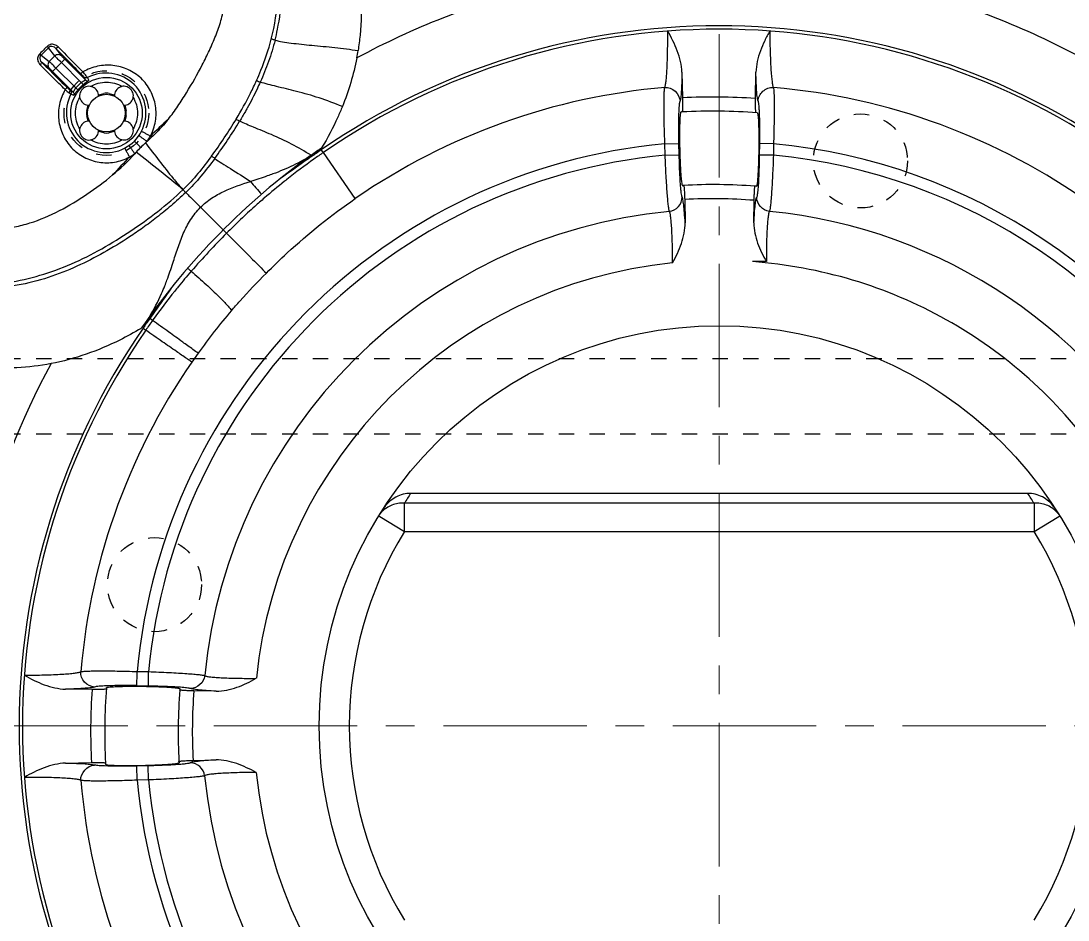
# Model space of a CAD drawing. Header units: millimetres. Extents: x 1540 to 3369, y -3458 to 1222.
# Drawn here: x 2210.5 to 2321.8, y -446.4 to -350.9 of the extents above; entities that cross this region are included whole.
import ezdxf

# ---------------------------------------------------------------- set-up
doc = ezdxf.new("R2010")
doc.units = ezdxf.units.MM
doc.header["$LTSCALE"] = 16.335
doc.linetypes.add('CENTER', pattern=[0.6, 0.375, -0.075, 0.075, -0.075])
doc.linetypes.add('HIDDEN', pattern=[0.2, 0.1, -0.1])
doc.layers.add('21', color=7, linetype='CONTINUOUS')
doc.layers.add('center', color=1, linetype='CENTER', lineweight=9)

msp = doc.modelspace()

# ---------------------------------------------------------------- linework, layer by layer
at = {"layer": '21', "color": 7, "linetype": 'Continuous'}
for p, q in [((2212.658, -354.497), (2213.444, -353.711)), ((2214.128, -354.589), (2213.444, -353.711)), ((2214.187, -353.752), (2214.836, -354.586)), ((2212.658, -354.497), (2213.536, -355.181)), ((2214.128, -354.589), (2213.536, -355.181)), ((2213.533, -355.889), (2212.699, -355.24)), ((2213.89, -356.236), (2215.183, -354.943)), ((2216.351, -357.985), (2214.246, -355.88)), ((2214.827, -355.299), (2216.932, -357.404)), ((2217.37, -357.13), (2215.183, -354.943)), ((2213.89, -356.236), (2216.077, -358.423)), ((2217.37, -357.13), (2217.231, -356.84)), ((2280.753, -356.31), (2280.811, -359.032)), ((2288.566, -359.104), (2288.603, -356.319)), ((2216.584, -358.176), (2216.351, -357.985)), ((2216.932, -357.404), (2217.124, -357.637)), ((2215.788, -358.284), (2216.077, -358.423)), ((2220.453, -358.848), (2220.453, -358.848)), ((2217.791, -359.818), (2217.791, -359.818)), ((2221.417, -361.506), (2221.417, -361.506)), ((2280.764, -360.537), (2280.632, -360.544)), ((2218.765, -362.474), (2218.765, -362.474)), ((2222.572, -363.625), (2223.247, -364.3)), ((2246.042, -369.735), (2242.66, -364.832)), ((2278.936, -363.916), (2280.434, -363.886)), ((2278.962, -365.126), (2278.936, -363.916)), ((2280.459, -365.095), (2280.434, -363.886)), ((2288.981, -363.899), (2288.965, -365.111)), ((2290.479, -363.919), (2288.981, -363.899)), ((2290.479, -363.919), (2290.463, -365.13)), ((2278.962, -365.126), (2280.459, -365.095)), ((2290.463, -365.13), (2288.965, -365.111)), ((2280.797, -368.346), (2280.929, -368.339)), ((2281.039, -369.835), (2281.091, -372.301)), ((2288.39, -372.321), (2288.422, -369.922)), ((2229.608, -370.661), (2232.37, -373.421)), ((2224.506, -382.679), (2224.216, -382.471)), ((2224.575, -382.58), (2224.505, -382.678)), ((2223.491, -383.513), (2223.78, -383.712)), ((2317.488, -401.045), (2251.935, -401.045)), ((2251.262, -405.106), (2251.262, -402.099)), ((2318.161, -402.099), (2251.262, -402.099)), ((2318.161, -402.099), (2318.161, -405.106)), ((2248.645, -403.492), (2251.262, -405.106)), ((2318.161, -405.106), (2320.771, -403.496)), ((2251.262, -405.106), (2318.161, -405.106)), ((2222.866, -419.969), (2224.078, -419.985)), ((2224.059, -421.483), (2224.078, -419.985)), ((2222.846, -421.467), (2224.059, -421.483)), ((2218.079, -421.882), (2215.266, -421.845)), ((2231.268, -422.058), (2228.897, -422.026)), ((2228.81, -429.409), (2231.248, -429.358)), ((2215.258, -429.696), (2218.007, -429.638)), ((2219.511, -429.685), (2219.518, -429.817)), ((2224.043, -429.989), (2222.833, -430.015)), ((2222.864, -431.512), (2222.833, -430.015)), ((2224.075, -431.487), (2224.043, -429.989)), ((2227.321, -429.652), (2227.313, -429.52)), ((2224.075, -431.487), (2222.864, -431.512))]:
    msp.add_line(p, q, dxfattribs=at)
at = {"layer": '21', "color": 8, "linetype": 'HIDDEN'}
for p, q in [((2084.711, -386.737), (2410.711, -386.737)), ((2084.711, -394.737), (2410.711, -394.737)), ((2248.539, -403.426), (2248.645, -403.492)), ((2320.771, -403.496), (2320.884, -403.426))]:
    msp.add_line(p, q, dxfattribs=at)
for centre, radius in [((2219.605, -360.659), 4.5), ((2299.711, -365.737), 5), ((2224.711, -410.737), 5)]:
    msp.add_circle(centre, radius, dxfattribs=at)
at = {"layer": '21', "color": 7, "linetype": 'Continuous'}
for centre, radius in [((2219.609, -360.662), 3.797), ((2219.605, -360.659), 2), ((2284.711, -425.737), 42.5)]:
    msp.add_circle(centre, radius, dxfattribs=at)
for centre, radius, start, end in [((2214.506, -347.013), 23.341, 345.64159, 357.05054), ((2284.698, -425.75), 74.366, 55.39145, 124.6427), ((2284.698, -425.75), 74.003, 55.39135, 124.60828), ((2288.886, -429.928), 107.435, 134.70856, 134.9067), ((2277.419, -418.437), 91.202, 134.90088, 135.36517), ((2225.929, -350.901), 20.648, 349.12528, 351.33113), ((2213.346, -354.803), 1.067, 212.95171, 222.30279), ((2219.567, -360.64), 4.239, 332.64447, 117.84942), ((2219.609, -360.662), 4.217, 129.4056, 140.5944), ((2219.609, -360.662), 3.916, 129.4056, 140.5944), ((2217.758, -358.813), 1.004, 358.21213, 271.76307), ((2221.459, -358.813), 1.006, 267.78892, 181.99124), ((2204.359, -343.175), 34.204, 333.29462, 335.81434), ((2284.698, -425.75), 68.058, 94.86768, 124.60906), ((2284.698, -425.75), 68.058, 54.43114, 85.14552), ((2219.587, -360.62), 4.239, 152.15152, 297.40167), ((2219.609, -360.719), 2.167, 82.31789, 97.68211), ((2284.07, -425.723), 66.77, 86.13886, 92.79768), ((2219.666, -360.662), 2.167, 172.31789, 187.68211), ((2219.553, -360.662), 2.167, 352.31789, 7.68211), ((2217.76, -362.512), 1.006, 88.064, 2.14937), ((2221.464, -362.511), 1.001, 177.63997, 92.37844), ((2284.495, -425.492), 86.717, 132.2471, 133.98713), ((2189.989, -335.194), 50.649, 323.63428, 328.97717), ((2188.735, -334.286), 52.614, 323.64573, 328.83111), ((2284.07, -425.723), 65.27, 85.8823, 92.90321), ((2219.598, -360.65), 4.207, 297.48686, 332.57032), ((2219.609, -360.606), 2.167, 262.31789, 277.68211), ((2219.557, -360.58), 5.345, 324.72777, 331.87324), ((2091.167, -533.718), 214.133, 50.37239, 52.07823), ((2284.698, -425.751), 62.099, 95.32316, 174.65809), ((2283.927, -424.81), 72.803, 124.52911, 125.49926), ((2284.698, -425.75), 62.102, 27.64927, 84.65842), ((2284.837, -425.835), 87.201, 136.05696, 137.77407), ((2219.554, -360.65), 5.297, 298.11344, 305.28388), ((2284.698, -425.75), 74.515, 125.5687, 145.30548), ((2284.698, -425.751), 60.894, 95.40482, 174.56704), ((2283.705, -424.5), 72.422, 125.49893, 128.34095), ((2284.698, -425.751), 60.894, 27.5, 84.5674), ((2298.991, -314.747), 83.262, 219.68852, 220.92001), ((2283.701, -424.476), 72.401, 128.60997, 130.79706), ((2283.467, -424.194), 72.034, 128.34354, 128.60491), ((2284.07, -425.723), 57.47, 85.55819, 93.13304), ((2283.267, -424.008), 71.763, 130.77924, 131.87259), ((2284.07, -425.723), 55.97, 85.54006, 93.10406), ((2284.698, -425.751), 54.914, 95.51834, 174.41556), ((2284.698, -425.751), 54.914, 27.5, 84.41594), ((2292.736, -433.358), 85.067, 135.20413, 138.91939), ((2284.698, -425.751), 49.425, 95.73586, 174.12516), ((2289.355, -646.236), 269.814, 89.92301, 90.23512), ((2276.501, -419.081), 63.449, 139.00424, 140.94067), ((2204.326, -370.471), 23.113, 336.16354, 338.34187), ((2281.55, -423.215), 69.974, 140.91691, 141.40605), ((2205.775, -371.083), 21.539, 328.66904, 336.09524), ((2284.928, -425.905), 74.293, 141.40964, 144.32678), ((2366.757, -482.528), 174.153, 144.933, 145.35069), ((2284.785, -425.814), 74.122, 144.41264, 145.38906), ((2282.207, -423.994), 65.011, 139.34343, 144.4138), ((2284.698, -425.75), 74.366, 145.39137, 214.60863), ((2284.698, -425.75), 74.013, 145.39129, 214.60864), ((2284.698, -425.751), 68.058, 144.43114, 175.1452), ((2284.735, -425.746), 80.771, 151.54689, 208.46198), ((2284.687, -422.714), 39.272, 146.51095, 148.33502), ((2284.68, -422.75), 39.338, 31.66651, 33.48751), ((2284.711, -425.737), 39.3, 148.33436, 211.66564), ((2284.711, -425.737), 39.3, 328.33436, 31.66564), ((2284.698, -426.379), 66.77, 176.13886, 182.79768), ((2284.698, -426.379), 65.27, 175.8823, 182.90321), ((2284.698, -426.379), 57.47, 175.55819, 183.13304), ((2284.698, -426.379), 55.97, 175.54006, 183.10406), ((2284.698, -425.751), 68.058, 184.86817, 215.56886), ((2284.698, -425.751), 62.101, 185.32368, 264.6836), ((2284.698, -425.751), 60.894, 185.4054, 264.59313), ((2284.698, -425.751), 54.914, 185.51893, 264.44366), ((2284.698, -425.751), 49.433, 185.73652, 264.15724)]:
    msp.add_arc(centre, radius, start, end, dxfattribs=at)
at = {"layer": '21', "color": 8, "linetype": 'HIDDEN'}
for centre, radius, start, end in [((2284.07, -425.723), 65.27, 92.90321, 93.01925), ((2284.07, -425.723), 57.47, 93.13304, 93.26485), ((2284.07, -425.723), 57.47, 85.42617, 85.55819), ((2252.526, -405.076), 4.254, 142.74523, 146.3336), ((2316.885, -405.087), 4.27, 33.70545, 37.83708), ((2250.758, -404.796), 2.609, 137.2598, 148.31161), ((2318.663, -404.798), 2.611, 31.69347, 43.52026), ((2284.698, -426.379), 57.47, 175.42617, 175.55819), ((2284.698, -426.379), 65.27, 182.90321, 183.01925), ((2284.698, -426.379), 57.47, 183.13304, 183.26485)]:
    msp.add_arc(centre, radius, start, end, dxfattribs=at)
at = {"layer": '21', "color": 7, "linetype": 'Continuous'}
for points, knots in [([(2226.193, -361.3), (2226.544, -360.854), (2227.202, -359.926), (2228.428, -358.016), (2229.55, -356.04), (2230.553, -354.005), (2231.232, -352.447), (2231.801, -350.848), (2232.183, -349.197), (2232.276, -347.503), (2232.018, -346.124), (2231.757, -345.045), (2231.564, -344.239), (2231.368, -343.437), (2231.074, -342.387), (2230.62, -341.111), (2229.826, -339.707), (2228.768, -338.512), (2227.092, -337.244), (2224.588, -336.269), (2221.915, -336.155), (2219.78, -336.384), (2217.633, -336.78), (2214.982, -337.542), (2211.911, -338.846), (2208.99, -340.522), (2206.227, -342.483), (2204.493, -343.943), (2203.674, -344.727)], [0, 0, 0, 0, 0.0321565, 0.0643069, 0.1285677, 0.1606763, 0.1927524, 0.2247724, 0.2566963, 0.2884613, 0.3200166, 0.3357157, 0.35136, 0.3669417, 0.3824446, 0.4131433, 0.4433849, 0.4732278, 0.5028245, 0.5618007, 0.6219477, 0.6525424, 0.6833479, 0.7454735, 0.8083346, 0.871853, 0.9358022, 1, 1, 1, 1]), ([(2203.674, -344.727), (2203.263, -345.119), (2202.469, -345.93), (2201.398, -347.25), (2200.442, -348.648), (2199.534, -350.071), (2198.673, -351.518), (2197.875, -352.996), (2197.149, -354.504), (2196.31, -356.548), (2195.554, -359.182), (2195.218, -361.884), (2195.229, -364.031), (2195.399, -365.618), (2195.798, -367.155), (2196.472, -368.588), (2197.449, -369.839), (2198.665, -370.872), (2200.059, -371.683), (2202.088, -372.495), (2204.82, -373.036), (2207.619, -373.081), (2209.85, -372.774), (2212.044, -372.214), (2214.654, -371.074), (2217.569, -369.315), (2219.393, -367.957), (2220.265, -367.231)], [0, 0, 0, 0, 0.0321344, 0.0641938, 0.0961135, 0.1279574, 0.1597444, 0.1914446, 0.2230269, 0.2544355, 0.3164858, 0.3775738, 0.4078359, 0.4378974, 0.4677122, 0.4973327, 0.5269575, 0.5568486, 0.5871351, 0.617843, 0.6802431, 0.7435709, 0.7754708, 0.8074569, 0.8715364, 0.9357514, 1, 1, 1, 1]), ([(2323.186, -354.778), (2320.221, -353.177), (2314.121, -350.346), (2304.537, -347.293), (2294.695, -345.435), (2284.711, -344.794), (2274.727, -345.407), (2264.882, -347.265), (2255.296, -350.358), (2249.182, -353.197), (2246.207, -354.796)], [0, 0, 0, 0, 0.1260638, 0.2507964, 0.3753596, 0.4998151, 0.6241182, 0.7485681, 0.8736218, 1, 1, 1, 1]), ([(2246.633, -347.802), (2246.651, -348.081), (2246.681, -348.617), (2246.69, -349.408), (2246.678, -350.178), (2246.659, -350.929), (2246.618, -351.665), (2246.519, -352.686), (2246.425, -353.47), (2246.342, -354.013)], [0, 0, 0, 0, 0.1347705, 0.258233, 0.3811495, 0.5056921, 0.6199727, 0.735613, 1, 1, 1, 1]), ([(2237.521, -352.912), (2237.618, -352.528), (2237.968, -350.993), (2238.167, -349.422), (2238.226, -348.244)], [0, 0, 0, 0, 0.2511839, 1, 1, 1, 1]), ([(2278.923, -357.938), (2278.939, -357.908), (2278.966, -357.829), (2279.018, -357.61), (2279.071, -357.222), (2279.125, -356.633), (2279.17, -355.891), (2279.204, -355.021), (2279.236, -353.688), (2279.241, -352.649), (2279.237, -351.937)], [0, 0, 0, 0, 0.0167487, 0.041177, 0.1124117, 0.2115484, 0.3359207, 0.482296, 0.6455275, 1, 1, 1, 1]), ([(2280.753, -356.31), (2280.718, -355.539), (2280.338, -354), (2279.62, -352.619), (2279.237, -351.937)], [0, 0, 0, 0, 0.4968075, 1, 1, 1, 1]), ([(2290.085, -351.932), (2289.889, -352.269), (2289.526, -352.958), (2289.062, -354.032), (2288.721, -355.153), (2288.618, -355.93), (2288.603, -356.319)], [0, 0, 0, 0, 0.2499169, 0.5000139, 0.7499872, 1, 1, 1, 1]), ([(2290.085, -351.932), (2290.086, -352.641), (2290.1, -353.68), (2290.145, -355.014), (2290.189, -355.888), (2290.243, -356.632), (2290.305, -357.222), (2290.362, -357.61), (2290.415, -357.829), (2290.441, -357.907), (2290.457, -357.936)], [0, 0, 0, 0, 0.3530707, 0.5168409, 0.6639021, 0.7886987, 0.8879817, 0.9591456, 0.9834556, 1, 1, 1, 1]), ([(2213.675, -353.367), (2213.643, -353.374), (2213.505, -353.414), (2213.383, -353.499), (2213.305, -353.574)], [0, 0, 0, 0, 0.2362791, 1, 1, 1, 1]), ([(2213.444, -353.711), (2213.44, -353.706), (2213.392, -353.661), (2213.346, -353.615), (2213.305, -353.574)], [0, 0, 0, 0, 0.1095952, 1, 1, 1, 1]), ([(2213.678, -353.584), (2213.657, -353.588), (2213.57, -353.611), (2213.493, -353.663), (2213.444, -353.711)], [0, 0, 0, 0, 0.2386663, 1, 1, 1, 1]), ([(2214.469, -353.609), (2214.359, -353.512), (2214.108, -353.359), (2213.809, -353.337), (2213.675, -353.367)], [0, 0, 0, 0, 0.5173346, 1, 1, 1, 1]), ([(2214.187, -353.752), (2214.198, -353.762), (2214.244, -353.762), (2214.341, -353.716), (2214.419, -353.658), (2214.469, -353.609)], [0, 0, 0, 0, 0.1338308, 0.3638495, 1, 1, 1, 1]), ([(2216.847, -356.44), (2216.623, -356.214), (2215.736, -355.319), (2214.849, -354.423), (2214.187, -353.752)], [0, 0, 0, 0, 0.2523297, 1, 1, 1, 1]), ([(2214.469, -353.609), (2214.687, -353.83), (2215.567, -354.72), (2216.448, -355.61), (2217.112, -356.279)], [0, 0, 0, 0, 0.2475649, 1, 1, 1, 1]), ([(2235.561, -357.188), (2235.72, -356.833), (2236.331, -355.406), (2236.829, -353.929), (2237.117, -352.802)], [0, 0, 0, 0, 0.2506886, 1, 1, 1, 1]), ([(2237.521, -352.912), (2237.328, -353.675), (2236.865, -355.185), (2236.267, -356.645), (2235.945, -357.365)], [0, 0, 0, 0, 0.4996234, 1, 1, 1, 1]), ([(2237.521, -352.912), (2237.494, -352.905), (2237.359, -352.867), (2237.226, -352.825), (2237.117, -352.803)], [0, 0, 0, 0, 0.2032781, 1, 1, 1, 1]), ([(2237.521, -352.912), (2237.779, -352.979), (2238.349, -353.092), (2239.649, -353.279), (2241.506, -353.46), (2243.879, -353.681), (2245.519, -353.882), (2246.342, -354.013)], [0, 0, 0, 0, 0.0900255, 0.195686, 0.443025, 0.7189758, 1, 1, 1, 1]), ([(2212.52, -354.36), (2212.421, -354.46), (2212.272, -354.714), (2212.296, -355.002), (2212.333, -355.131)], [0, 0, 0, 0, 0.5136027, 1, 1, 1, 1]), ([(2212.658, -354.497), (2212.653, -354.493), (2212.607, -354.447), (2212.561, -354.401), (2212.52, -354.36)], [0, 0, 0, 0, 0.1071426, 1, 1, 1, 1]), ([(2212.658, -354.497), (2212.642, -354.514), (2212.583, -354.581), (2212.543, -354.666), (2212.531, -354.731)], [0, 0, 0, 0, 0.2645629, 1, 1, 1, 1]), ([(2214.836, -354.586), (2214.746, -354.496), (2214.482, -354.385), (2214.219, -354.499), (2214.128, -354.589)], [0, 0, 0, 0, 0.4982738, 1, 1, 1, 1]), ([(2214.827, -355.299), (2214.672, -355.143), (2214.44, -354.906), (2214.203, -354.673), (2214.128, -354.589)], [0, 0, 0, 0, 0.6626131, 1, 1, 1, 1]), ([(2215.183, -354.943), (2215.105, -354.865), (2214.99, -354.746), (2214.872, -354.629), (2214.836, -354.586)], [0, 0, 0, 0, 0.6627329, 1, 1, 1, 1]), ([(2212.699, -355.24), (2212.709, -355.251), (2212.708, -355.297), (2212.664, -355.394), (2212.605, -355.472), (2212.556, -355.522)], [0, 0, 0, 0, 0.1368112, 0.3631761, 1, 1, 1, 1]), ([(2215.227, -358.165), (2215.002, -357.942), (2214.113, -357.061), (2213.222, -356.18), (2212.556, -355.522)], [0, 0, 0, 0, 0.252284, 1, 1, 1, 1]), ([(2212.699, -355.24), (2212.921, -355.459), (2213.818, -356.345), (2214.714, -357.232), (2215.387, -357.9)], [0, 0, 0, 0, 0.2476062, 1, 1, 1, 1]), ([(2213.536, -355.181), (2213.446, -355.272), (2213.333, -355.535), (2213.443, -355.799), (2213.533, -355.889)], [0, 0, 0, 0, 0.5016689, 1, 1, 1, 1]), ([(2213.533, -355.889), (2213.576, -355.925), (2213.693, -356.043), (2213.813, -356.158), (2213.89, -356.236)], [0, 0, 0, 0, 0.3372599, 1, 1, 1, 1]), ([(2214.246, -355.88), (2214.09, -355.725), (2213.853, -355.493), (2213.62, -355.255), (2213.536, -355.181)], [0, 0, 0, 0, 0.6626132, 1, 1, 1, 1]), ([(2224.271, -363.1), (2224.527, -362.605), (2224.9, -361.547), (2224.911, -359.859), (2224.365, -358.263), (2223.358, -356.888), (2221.933, -355.958), (2220.316, -355.515), (2218.639, -355.593), (2217.596, -356.004), (2217.112, -356.279)], [0, 0, 0, 0, 0.125887, 0.2487767, 0.3744386, 0.5009536, 0.6268255, 0.7514398, 0.874102, 1, 1, 1, 1]), ([(2217.112, -356.279), (2217.085, -356.305), (2217.034, -356.352), (2216.956, -356.406), (2216.9, -356.439), (2216.856, -356.448), (2216.847, -356.44)], [0, 0, 0, 0, 0.3478634, 0.655065, 0.8836366, 1, 1, 1, 1]), ([(2217.231, -356.84), (2217.222, -356.826), (2217.181, -356.786), (2217.106, -356.702), (2216.987, -356.583), (2216.897, -356.491), (2216.847, -356.44)], [0, 0, 0, 0, 0.0924871, 0.3025947, 0.612966, 1, 1, 1, 1]), ([(2217.587, -356.893), (2217.577, -356.871), (2217.535, -356.803), (2217.39, -356.588), (2217.238, -356.407), (2217.112, -356.279)], [0, 0, 0, 0, 0.0921434, 0.3077666, 1, 1, 1, 1]), ([(2217.587, -356.893), (2217.531, -356.923), (2217.395, -356.954), (2217.276, -356.885), (2217.231, -356.84)], [0, 0, 0, 0, 0.5032671, 1, 1, 1, 1]), ([(2280.753, -356.31), (2280.746, -356.698), (2280.73, -357.391), (2280.688, -358.298), (2280.641, -358.89), (2280.591, -359.224), (2280.564, -359.344), (2280.547, -359.39)], [0, 0, 0, 0, 0.3766838, 0.6721712, 0.8813772, 0.9522002, 1, 1, 1, 1]), ([(2288.833, -359.4), (2288.816, -359.354), (2288.788, -359.234), (2288.735, -358.9), (2288.684, -358.308), (2288.634, -357.401), (2288.612, -356.707), (2288.603, -356.319)], [0, 0, 0, 0, 0.0478147, 0.1186296, 0.3277876, 0.6232478, 1, 1, 1, 1]), ([(2215.227, -358.165), (2214.949, -358.65), (2214.533, -359.692), (2214.445, -361.372), (2214.902, -362.987), (2215.834, -364.407), (2217.204, -365.418), (2218.799, -365.963), (2220.49, -365.953), (2221.552, -365.58), (2222.049, -365.322)], [0, 0, 0, 0, 0.1261911, 0.2487021, 0.3732911, 0.4991023, 0.6252096, 0.7505332, 0.87359, 1, 1, 1, 1]), ([(2215.387, -357.9), (2215.395, -357.909), (2215.387, -357.952), (2215.353, -358.008), (2215.299, -358.087), (2215.253, -358.138), (2215.227, -358.165)], [0, 0, 0, 0, 0.1163518, 0.3447124, 0.6518296, 1, 1, 1, 1]), ([(2215.227, -358.165), (2215.355, -358.292), (2215.557, -358.453), (2215.768, -358.608), (2215.84, -358.64)], [0, 0, 0, 0, 0.6962069, 1, 1, 1, 1]), ([(2215.387, -357.9), (2215.48, -357.992), (2215.641, -358.148), (2215.708, -358.214), (2215.795, -358.294), (2215.788, -358.284)], [0, 0, 0, 0, 0.7066197, 0.9324422, 1, 1, 1, 1]), ([(2216.077, -358.423), (2216.081, -358.425), (2216.092, -358.406), (2216.108, -358.386), (2216.134, -358.34), (2216.166, -358.285), (2216.205, -358.218), (2216.266, -358.117), (2216.316, -358.038), (2216.351, -357.985)], [0, 0, 0, 0, 0.0235094, 0.0859792, 0.1839126, 0.3112773, 0.4614637, 0.6297076, 1, 1, 1, 1]), ([(2216.584, -358.176), (2216.52, -358.254), (2216.431, -358.367), (2216.326, -358.511), (2216.265, -358.6), (2216.215, -358.671), (2216.177, -358.729), (2216.151, -358.759), (2216.135, -358.78), (2216.129, -358.779)], [0, 0, 0, 0, 0.399445, 0.5675518, 0.709691, 0.8262632, 0.9160441, 0.9749274, 1, 1, 1, 1]), ([(2216.932, -357.404), (2216.985, -357.369), (2217.064, -357.32), (2217.165, -357.259), (2217.232, -357.22), (2217.286, -357.187), (2217.332, -357.161), (2217.352, -357.144), (2217.371, -357.134), (2217.37, -357.13)], [0, 0, 0, 0, 0.3684378, 0.5369283, 0.6875057, 0.8145697, 0.9125251, 0.9758674, 1, 1, 1, 1]), ([(2217.124, -357.637), (2217.202, -357.572), (2217.343, -357.462), (2217.513, -357.341), (2217.618, -357.268), (2217.674, -357.23), (2217.706, -357.203), (2217.725, -357.189), (2217.726, -357.182)], [0, 0, 0, 0, 0.4008694, 0.7099865, 0.8259745, 0.9139382, 0.9722267, 1, 1, 1, 1]), ([(2217.37, -357.13), (2217.414, -357.174), (2217.537, -357.233), (2217.671, -357.212), (2217.726, -357.182)], [0, 0, 0, 0, 0.4998167, 1, 1, 1, 1]), ([(2235.945, -357.365), (2235.834, -357.612), (2235.404, -358.55), (2234.931, -359.469), (2234.56, -360.134)], [0, 0, 0, 0, 0.2620483, 1, 1, 1, 1]), ([(2235.561, -357.188), (2235.629, -357.218), (2235.756, -357.279), (2235.882, -357.345), (2235.945, -357.365)], [0, 0, 0, 0, 0.5344144, 1, 1, 1, 1]), ([(2244.669, -359.97), (2243.856, -359.639), (2242.257, -359.018), (2239.897, -358.366), (2237.796, -357.865), (2236.51, -357.544), (2235.945, -357.365)], [0, 0, 0, 0, 0.2889741, 0.5639303, 0.8049159, 1, 1, 1, 1]), ([(2278.936, -363.916), (2278.909, -363.208), (2278.876, -362.172), (2278.851, -360.842), (2278.842, -359.973), (2278.846, -359.234), (2278.858, -358.647), (2278.883, -358.233), (2278.901, -358.013), (2278.923, -357.938)], [0, 0, 0, 0, 0.3555213, 0.5196328, 0.6667168, 0.7913691, 0.8902639, 0.9606563, 1, 1, 1, 1]), ([(2278.923, -357.938), (2279.313, -357.906), (2280.124, -358.229), (2280.536, -359), (2280.547, -359.39)], [0, 0, 0, 0, 0.5008052, 1, 1, 1, 1]), ([(2288.833, -359.4), (2288.841, -359.008), (2289.25, -358.231), (2290.066, -357.903), (2290.457, -357.936)], [0, 0, 0, 0, 0.4994729, 1, 1, 1, 1]), ([(2290.457, -357.936), (2290.48, -358.012), (2290.501, -358.233), (2290.528, -358.647), (2290.542, -359.234), (2290.55, -359.973), (2290.545, -360.841), (2290.527, -362.171), (2290.501, -363.208), (2290.479, -363.919)], [0, 0, 0, 0, 0.0395572, 0.1100805, 0.208908, 0.3334222, 0.4801174, 0.6438821, 1, 1, 1, 1]), ([(2215.788, -358.284), (2215.832, -358.329), (2215.901, -358.449), (2215.87, -358.584), (2215.84, -358.64)], [0, 0, 0, 0, 0.4967165, 1, 1, 1, 1]), ([(2216.077, -358.423), (2216.122, -358.468), (2216.182, -358.589), (2216.159, -358.723), (2216.129, -358.779)], [0, 0, 0, 0, 0.4997448, 1, 1, 1, 1]), ([(2280.811, -359.032), (2280.815, -359.224), (2280.818, -359.502), (2280.816, -359.856), (2280.811, -360.081), (2280.804, -360.266), (2280.794, -360.403), (2280.783, -360.488), (2280.774, -360.524), (2280.767, -360.537), (2280.764, -360.537)], [0, 0, 0, 0, 0.3806572, 0.5527315, 0.7035187, 0.8274258, 0.9199746, 0.9775603, 0.9928939, 1, 1, 1, 1]), ([(2288.624, -360.612), (2288.621, -360.612), (2288.614, -360.6), (2288.604, -360.563), (2288.593, -360.477), (2288.582, -360.34), (2288.573, -360.155), (2288.567, -359.93), (2288.562, -359.575), (2288.563, -359.296), (2288.566, -359.104)], [0, 0, 0, 0, 0.0071982, 0.0226597, 0.0804898, 0.1732098, 0.2971684, 0.4478666, 0.6197733, 1, 1, 1, 1]), ([(2234.56, -360.134), (2234.497, -360.246), (2234.234, -360.711), (2233.963, -361.17), (2233.753, -361.516)], [0, 0, 0, 0, 0.2419043, 1, 1, 1, 1]), ([(2244.669, -359.97), (2244.516, -360.346), (2243.868, -361.848), (2243.103, -363.299), (2242.472, -364.354)], [0, 0, 0, 0, 0.2483425, 1, 1, 1, 1]), ([(2280.445, -360.438), (2280.45, -360.309), (2280.461, -360.079), (2280.483, -359.773), (2280.509, -359.552), (2280.53, -359.432), (2280.547, -359.39)], [0, 0, 0, 0, 0.3649494, 0.6570593, 0.8704927, 1, 1, 1, 1]), ([(2288.833, -359.4), (2288.856, -359.457), (2288.881, -359.625), (2288.915, -359.939), (2288.942, -360.381), (2288.955, -360.716), (2288.962, -360.902)], [0, 0, 0, 0, 0.1213009, 0.3337594, 0.6294709, 1, 1, 1, 1]), ([(2226.193, -361.3), (2225.855, -361.73), (2225.303, -362.34), (2224.524, -363.109), (2224.125, -363.485), (2223.921, -363.666)], [0, 0, 0, 0, 0.4998901, 0.7499687, 1, 1, 1, 1]), ([(2233.393, -361.297), (2233.458, -361.335), (2233.576, -361.411), (2233.694, -361.488), (2233.753, -361.516)], [0, 0, 0, 0, 0.5341927, 1, 1, 1, 1]), ([(2241.353, -365.137), (2240.676, -364.719), (2239.304, -363.918), (2237.231, -362.975), (2235.368, -362.211), (2234.235, -361.747), (2233.753, -361.516)], [0, 0, 0, 0, 0.2830246, 0.5645577, 0.8099176, 1, 1, 1, 1]), ([(2280.434, -363.886), (2280.421, -363.25), (2280.409, -362.1), (2280.424, -360.95), (2280.445, -360.438)], [0, 0, 0, 0, 0.553505, 1, 1, 1, 1]), ([(2280.567, -360.783), (2280.539, -361.009), (2280.511, -361.583), (2280.491, -362.581), (2280.495, -363.804), (2280.518, -364.899), (2280.549, -365.775), (2280.576, -366.384), (2280.608, -366.935), (2280.642, -367.41), (2280.678, -367.795), (2280.711, -368.054), (2280.738, -368.207), (2280.757, -368.281), (2280.771, -368.324), (2280.789, -368.347), (2280.797, -368.346)], [0, 0, 0, 0, 0.0898678, 0.2268228, 0.3946307, 0.5731988, 0.6597771, 0.7410304, 0.8144519, 0.8778594, 0.929285, 0.9672795, 0.9808648, 0.9907554, 0.9969914, 1, 1, 1, 1]), ([(2280.632, -360.544), (2280.624, -360.544), (2280.608, -360.568), (2280.586, -360.645), (2280.574, -360.724), (2280.567, -360.783)], [0, 0, 0, 0, 0.0935076, 0.2854779, 1, 1, 1, 1]), ([(2288.823, -360.866), (2288.852, -361.093), (2288.885, -361.669), (2288.913, -362.669), (2288.918, -363.893), (2288.904, -364.989), (2288.88, -365.865), (2288.857, -366.475), (2288.83, -367.026), (2288.8, -367.501), (2288.766, -367.887), (2288.734, -368.168), (2288.701, -368.34), (2288.678, -368.414), (2288.66, -368.436), (2288.652, -368.436)], [0, 0, 0, 0, 0.0903542, 0.2275671, 0.3953282, 0.5737475, 0.6602556, 0.7414494, 0.8148262, 0.8781921, 0.9295684, 0.9674934, 0.9908562, 0.9970351, 1, 1, 1, 1]), ([(2288.756, -360.621), (2288.764, -360.622), (2288.781, -360.647), (2288.794, -360.693), (2288.811, -360.771), (2288.819, -360.831), (2288.823, -360.866)], [0, 0, 0, 0, 0.0938265, 0.2863647, 0.5882445, 1, 1, 1, 1]), ([(2288.962, -360.902), (2288.969, -361.121), (2288.993, -362.119), (2288.991, -363.118), (2288.981, -363.899)], [0, 0, 0, 0, 0.2189305, 1, 1, 1, 1]), ([(2224.271, -363.1), (2224.159, -363.042), (2223.947, -362.93), (2223.694, -362.795), (2223.522, -362.7), (2223.428, -362.649), (2223.369, -362.612), (2223.338, -362.596), (2223.332, -362.588)], [0, 0, 0, 0, 0.3540449, 0.6714775, 0.8031108, 0.905279, 0.9713479, 1, 1, 1, 1]), ([(2223.921, -363.666), (2223.819, -363.596), (2223.625, -363.46), (2223.394, -363.298), (2223.236, -363.185), (2223.148, -363.123), (2223.09, -363.079), (2223.06, -363.058), (2223.053, -363.05)], [0, 0, 0, 0, 0.3495955, 0.6657121, 0.7957822, 0.898963, 0.9690842, 1, 1, 1, 1]), ([(2221.538, -364.383), (2221.546, -364.39), (2221.562, -364.421), (2221.599, -364.479), (2221.65, -364.574), (2221.745, -364.745), (2221.88, -364.998), (2221.991, -365.21), (2222.049, -365.322)], [0, 0, 0, 0, 0.0286442, 0.0947004, 0.1968564, 0.3284806, 0.6459131, 1, 1, 1, 1]), ([(2221.997, -364.106), (2222.005, -364.113), (2222.025, -364.143), (2222.069, -364.2), (2222.131, -364.288), (2222.244, -364.446), (2222.407, -364.677), (2222.542, -364.871), (2222.613, -364.974)], [0, 0, 0, 0, 0.0308001, 0.1005027, 0.2031305, 0.332681, 0.6485289, 1, 1, 1, 1]), ([(2223.746, -363.823), (2224.729, -365.08), (2225.996, -366.788), (2227.383, -368.4), (2227.74, -368.791)], [0, 0, 0, 0, 0.7507947, 1, 1, 1, 1]), ([(2242.424, -364.569), (2242.071, -364.813), (2241.36, -365.295), (2239.952, -366.279), (2238.915, -367.043), (2238.202, -367.522)], [0, 0, 0, 0, 0.2500045, 0.499994, 1, 1, 1, 1]), ([(2242.66, -364.832), (2242.609, -364.758), (2242.516, -364.682), (2242.44, -364.592), (2242.424, -364.569)], [0, 0, 0, 0, 0.7586495, 1, 1, 1, 1]), ([(2230.774, -365.225), (2230.31, -365.855), (2229.362, -367.097), (2228.301, -368.249), (2227.74, -368.791)], [0, 0, 0, 0, 0.5003156, 1, 1, 1, 1]), ([(2231.108, -365.473), (2230.638, -366.111), (2229.681, -367.373), (2228.605, -368.54), (2228.033, -369.086)], [0, 0, 0, 0, 0.5004195, 1, 1, 1, 1]), ([(2231.108, -365.474), (2231.085, -365.457), (2230.974, -365.374), (2230.864, -365.29), (2230.774, -365.225)], [0, 0, 0, 0, 0.2001724, 1, 1, 1, 1]), ([(2231.108, -365.474), (2231.354, -365.653), (2231.909, -366.018), (2233.194, -366.809), (2234.219, -367.444), (2234.919, -367.919)], [0, 0, 0, 0, 0.2018609, 0.439453, 1, 1, 1, 1]), ([(2279.417, -371.091), (2279.405, -371.069), (2279.387, -371.004), (2279.362, -370.882), (2279.335, -370.71), (2279.294, -370.387), (2279.243, -369.875), (2279.182, -369.141), (2279.121, -368.267), (2279.04, -366.913), (2278.99, -365.854), (2278.962, -365.126)], [0, 0, 0, 0, 0.0124526, 0.033388, 0.0625601, 0.0996571, 0.1962718, 0.3203765, 0.4685247, 0.6352037, 1, 1, 1, 1]), ([(2280.586, -368.143), (2280.571, -367.924), (2280.51, -366.908), (2280.476, -365.892), (2280.459, -365.095)], [0, 0, 0, 0, 0.2161637, 1, 1, 1, 1]), ([(2288.965, -365.111), (2288.956, -365.789), (2288.926, -366.993), (2288.866, -368.197), (2288.822, -368.721)], [0, 0, 0, 0, 0.5631796, 1, 1, 1, 1]), ([(2290.463, -365.13), (2290.439, -365.858), (2290.395, -366.918), (2290.322, -368.272), (2290.265, -369.146), (2290.209, -369.88), (2290.16, -370.393), (2290.121, -370.715), (2290.095, -370.888), (2290.07, -371.01), (2290.053, -371.075), (2290.041, -371.097)], [0, 0, 0, 0, 0.364831, 0.5315187, 0.6796695, 0.8037683, 0.9003868, 0.937493, 0.9666631, 0.9875739, 1, 1, 1, 1]), ([(2229.608, -370.661), (2229.965, -370.303), (2230.752, -369.667), (2232.521, -368.697), (2233.958, -368.221), (2234.919, -367.919)], [0, 0, 0, 0, 0.2512153, 0.4990601, 1, 1, 1, 1]), ([(2237.288, -367.123), (2237.092, -367.195), (2236.308, -367.476), (2235.515, -367.732), (2234.919, -367.919)], [0, 0, 0, 0, 0.2509431, 1, 1, 1, 1]), ([(2280.771, -369.571), (2280.76, -369.555), (2280.743, -369.505), (2280.707, -369.359), (2280.669, -369.084), (2280.624, -368.657), (2280.599, -368.328), (2280.586, -368.143)], [0, 0, 0, 0, 0.0405685, 0.1067474, 0.3142806, 0.6152708, 1, 1, 1, 1]), ([(2228.033, -369.086), (2227.525, -369.57), (2226.518, -370.486), (2224.986, -371.731), (2223.504, -372.829), (2221.648, -374.102), (2219.338, -375.503), (2216.472, -376.985), (2213.408, -378.193), (2210.678, -378.889), (2208.37, -379.217), (2205.819, -379.369), (2203.837, -379.262), (2202.497, -379.051)], [0, 0, 0, 0, 0.0742213, 0.143919, 0.2087754, 0.2692962, 0.3819746, 0.4944175, 0.6102208, 0.7296899, 0.7914623, 0.856566, 1, 1, 1, 1]), ([(2202.548, -378.648), (2203.639, -378.834), (2205.864, -379.017), (2209.23, -378.715), (2212.596, -377.945), (2215.923, -376.73), (2219.132, -375.103), (2223.179, -372.59), (2226.045, -370.43), (2227.739, -368.791)], [0, 0, 0, 0, 0.1187914, 0.2382717, 0.361452, 0.4884792, 0.6175046, 0.7469526, 1, 1, 1, 1]), ([(2227.74, -368.791), (2227.814, -368.873), (2227.914, -368.969), (2228.013, -369.066), (2228.033, -369.086)], [0, 0, 0, 0, 0.799254, 1, 1, 1, 1]), ([(2228.033, -369.086), (2228.148, -369.201), (2228.673, -369.725), (2229.198, -370.25), (2229.608, -370.661)], [0, 0, 0, 0, 0.2185869, 1, 1, 1, 1]), ([(2280.929, -368.339), (2280.932, -368.339), (2280.94, -368.35), (2280.95, -368.385), (2280.965, -368.47), (2280.98, -368.604), (2280.995, -368.789), (2281.009, -369.013), (2281.026, -369.366), (2281.035, -369.644), (2281.039, -369.835)], [0, 0, 0, 0, 0.0068991, 0.0219635, 0.0790945, 0.1713904, 0.2952612, 0.4462112, 0.618586, 1, 1, 1, 1]), ([(2288.422, -369.922), (2288.424, -369.731), (2288.431, -369.453), (2288.445, -369.099), (2288.457, -368.875), (2288.471, -368.691), (2288.485, -368.556), (2288.499, -368.472), (2288.509, -368.437), (2288.517, -368.425), (2288.52, -368.426)], [0, 0, 0, 0, 0.3815588, 0.5540445, 0.705096, 0.8290168, 0.9212724, 0.9782465, 0.993197, 1, 1, 1, 1]), ([(2288.822, -368.721), (2288.813, -368.832), (2288.794, -369.03), (2288.763, -369.289), (2288.73, -369.466), (2288.707, -369.561), (2288.689, -369.589)], [0, 0, 0, 0, 0.380727, 0.6778834, 0.8855093, 1, 1, 1, 1]), ([(2236.595, -377.658), (2237.32, -376.927), (2240.28, -374.071), (2243.504, -371.486), (2246.042, -369.735)], [0, 0, 0, 0, 0.2502644, 1, 1, 1, 1]), ([(2279.417, -371.091), (2279.777, -371.055), (2280.47, -370.665), (2280.777, -369.932), (2280.771, -369.571)], [0, 0, 0, 0, 0.5002353, 1, 1, 1, 1]), ([(2281.091, -372.301), (2281.069, -371.943), (2281.025, -371.309), (2280.957, -370.571), (2280.899, -370.11), (2280.859, -369.866), (2280.82, -369.693), (2280.79, -369.601), (2280.771, -369.571)], [0, 0, 0, 0, 0.3907487, 0.6917113, 0.8064056, 0.896384, 0.960936, 1, 1, 1, 1]), ([(2288.39, -372.321), (2288.41, -371.961), (2288.448, -371.327), (2288.51, -370.59), (2288.565, -370.132), (2288.602, -369.888), (2288.64, -369.714), (2288.67, -369.621), (2288.689, -369.589)], [0, 0, 0, 0, 0.3925176, 0.6917182, 0.8054162, 0.8947526, 0.9595386, 1, 1, 1, 1]), ([(2290.041, -371.097), (2289.685, -371.062), (2289.015, -370.656), (2288.686, -369.947), (2288.689, -369.589)], [0, 0, 0, 0, 0.5001047, 1, 1, 1, 1]), ([(2226.658, -376.598), (2226.831, -376.067), (2227.169, -375.01), (2227.746, -373.446), (2228.503, -371.947), (2229.208, -371.061), (2229.608, -370.661)], [0, 0, 0, 0, 0.2500888, 0.4976906, 0.7463109, 1, 1, 1, 1]), ([(2235.367, -370.571), (2234.857, -371.029), (2233.848, -371.969), (2232.859, -372.929), (2232.37, -373.421)], [0, 0, 0, 0, 0.4972774, 1, 1, 1, 1]), ([(2279.757, -376.565), (2279.758, -375.896), (2279.745, -374.923), (2279.702, -373.678), (2279.662, -372.876), (2279.612, -372.202), (2279.564, -371.732), (2279.519, -371.437), (2279.488, -371.279), (2279.457, -371.168), (2279.433, -371.109), (2279.417, -371.091)], [0, 0, 0, 0, 0.3646741, 0.5311597, 0.679078, 0.8029636, 0.8994471, 0.9365517, 0.9658031, 0.9869531, 1, 1, 1, 1]), ([(2290.041, -371.097), (2290.026, -371.114), (2290.002, -371.171), (2289.972, -371.279), (2289.941, -371.431), (2289.896, -371.717), (2289.847, -372.172), (2289.798, -372.828), (2289.758, -373.61), (2289.719, -374.823), (2289.711, -375.771), (2289.717, -376.422)], [0, 0, 0, 0, 0.0129495, 0.0339432, 0.0629906, 0.0998725, 0.1959751, 0.3198015, 0.4682306, 0.6352467, 1, 1, 1, 1]), ([(2279.757, -376.565), (2280.113, -375.899), (2280.776, -374.548), (2281.09, -373.046), (2281.091, -372.301)], [0, 0, 0, 0, 0.5034942, 1, 1, 1, 1]), ([(2288.39, -372.321), (2288.385, -372.684), (2288.457, -373.414), (2288.762, -374.464), (2289.189, -375.469), (2289.546, -376.102), (2289.718, -376.422)], [0, 0, 0, 0, 0.2500724, 0.5000901, 0.7500609, 1, 1, 1, 1]), ([(2232.37, -373.421), (2233.294, -374.344), (2234.701, -375.758), (2236.113, -377.167), (2236.595, -377.658)], [0, 0, 0, 0, 0.6549165, 1, 1, 1, 1]), ([(2225.807, -379.001), (2225.886, -378.803), (2226.19, -378.009), (2226.46, -377.203), (2226.658, -376.598)], [0, 0, 0, 0, 0.2509702, 1, 1, 1, 1]), ([(2324.861, -396.932), (2322.756, -394.006), (2317.9, -388.589), (2309.027, -382.266), (2298.995, -378.015), (2291.841, -376.705), (2288.248, -376.424)], [0, 0, 0, 0, 0.2500051, 0.4999962, 0.7499831, 1, 1, 1, 1]), ([(2228.613, -377.458), (2228.58, -377.43), (2228.453, -377.319), (2228.328, -377.207), (2228.238, -377.122)], [0, 0, 0, 0, 0.2598295, 1, 1, 1, 1]), ([(2228.613, -377.458), (2229.144, -377.917), (2229.913, -378.599), (2230.882, -379.494), (2231.508, -380.093), (2232.032, -380.617), (2232.44, -381.048), (2232.716, -381.374), (2232.856, -381.56), (2232.888, -381.638)], [0, 0, 0, 0, 0.3515162, 0.5143297, 0.660729, 0.7854163, 0.885264, 0.9576402, 1, 1, 1, 1]), ([(2232.888, -381.638), (2233.183, -381.296), (2234.382, -379.937), (2235.632, -378.622), (2236.595, -377.658)], [0, 0, 0, 0, 0.2485566, 1, 1, 1, 1]), ([(2226.467, -379.257), (2226.093, -379.793), (2225.352, -380.871), (2224.592, -381.936), (2224.216, -382.471)], [0, 0, 0, 0, 0.5000006, 1, 1, 1, 1]), ([(2229.338, -386.162), (2229.161, -386.027), (2228.616, -385.636), (2227.58, -384.883), (2226.147, -383.855), (2225.079, -383.089), (2224.506, -382.679)], [0, 0, 0, 0, 0.1120534, 0.3380291, 0.6449908, 1, 1, 1, 1]), ([(2223.3, -383.526), (2222.56, -383.966), (2220.671, -385.002), (2217.491, -386.344), (2214.989, -387.025), (2213.721, -387.264)], [0, 0, 0, 0, 0.2500771, 0.6250511, 1, 1, 1, 1]), ([(2223.3, -383.526), (2223.308, -383.508), (2223.328, -383.463), (2223.392, -383.415), (2223.421, -383.363), (2223.432, -383.337)], [0, 0, 0, 0, 0.2511584, 0.6256614, 1, 1, 1, 1]), ([(2228.682, -387.095), (2228.615, -387.055), (2228.432, -386.934), (2227.886, -386.565), (2226.91, -385.882), (2225.453, -384.883), (2224.365, -384.124), (2223.78, -383.712)], [0, 0, 0, 0, 0.0395329, 0.1106892, 0.3317803, 0.6396018, 1, 1, 1, 1]), ([(2213.721, -387.264), (2212.523, -387.494), (2210.092, -387.787), (2207.645, -387.753), (2206.429, -387.664)], [0, 0, 0, 0, 0.5001143, 1, 1, 1, 1]), ([(2251.935, -401.045), (2251.664, -401.046), (2251.118, -401.114), (2250.099, -401.508), (2249.467, -402.07), (2249.14, -402.5)], [0, 0, 0, 0, 0.2505575, 0.5012743, 1, 1, 1, 1]), ([(2320.258, -402.468), (2319.93, -402.046), (2319.302, -401.497), (2318.294, -401.112), (2317.756, -401.046), (2317.488, -401.045)], [0, 0, 0, 0, 0.4987595, 0.7494635, 1, 1, 1, 1]), ([(2251.262, -402.099), (2251.036, -402.081), (2250.579, -402.097), (2249.719, -402.331), (2249.139, -402.705), (2248.842, -403.026)], [0, 0, 0, 0, 0.2556908, 0.5085124, 1, 1, 1, 1]), ([(2320.556, -403), (2320.259, -402.687), (2319.684, -402.323), (2318.834, -402.096), (2318.384, -402.082), (2318.161, -402.099)], [0, 0, 0, 0, 0.4917263, 0.7444376, 1, 1, 1, 1]), ([(2210.879, -420.363), (2211.591, -420.36), (2212.631, -420.345), (2213.964, -420.3), (2214.836, -420.258), (2215.578, -420.206), (2216.167, -420.147), (2216.556, -420.09), (2216.775, -420.036), (2216.854, -420.007), (2216.884, -419.991)], [0, 0, 0, 0, 0.3542236, 0.517413, 0.6637883, 0.788194, 0.8873928, 0.9587147, 0.9831948, 1, 1, 1, 1]), ([(2210.879, -420.363), (2211.563, -420.743), (2212.951, -421.451), (2214.495, -421.818), (2215.266, -421.845)], [0, 0, 0, 0, 0.5032089, 1, 1, 1, 1]), ([(2218.348, -421.615), (2217.956, -421.607), (2217.179, -421.197), (2216.852, -420.383), (2216.884, -419.991)], [0, 0, 0, 0, 0.4991938, 1, 1, 1, 1]), ([(2216.884, -419.991), (2216.959, -419.967), (2217.18, -419.947), (2217.595, -419.92), (2218.182, -419.905), (2218.92, -419.898), (2219.788, -419.902), (2221.118, -419.921), (2222.155, -419.947), (2222.866, -419.969)], [0, 0, 0, 0, 0.0395881, 0.1100807, 0.2089587, 0.3334222, 0.4801167, 0.6438809, 1, 1, 1, 1]), ([(2222.846, -421.467), (2222.847, -421.419), (2222.853, -420.92), (2222.861, -420.421), (2222.866, -419.969)], [0, 0, 0, 0, 0.0952107, 1, 1, 1, 1]), ([(2224.078, -419.985), (2224.805, -420.009), (2225.865, -420.053), (2227.22, -420.126), (2228.094, -420.182), (2228.828, -420.239), (2229.34, -420.288), (2229.663, -420.327), (2229.835, -420.353), (2229.957, -420.377), (2230.022, -420.395), (2230.044, -420.407)], [0, 0, 0, 0, 0.3648332, 0.5314941, 0.6796703, 0.8037939, 0.9003872, 0.9374555, 0.9666086, 0.9875491, 1, 1, 1, 1]), ([(2230.044, -420.407), (2230.008, -420.765), (2229.622, -421.454), (2228.896, -421.762), (2228.536, -421.759)], [0, 0, 0, 0, 0.5002353, 1, 1, 1, 1]), ([(2230.044, -420.407), (2230.062, -420.422), (2230.122, -420.446), (2230.233, -420.476), (2230.392, -420.506), (2230.687, -420.547), (2231.158, -420.591), (2231.832, -420.634), (2232.635, -420.666), (2233.54, -420.688), (2234.515, -420.698), (2235.184, -420.695), (2235.525, -420.691)], [0, 0, 0, 0, 0.0130018, 0.0341184, 0.0633474, 0.1004386, 0.1969124, 0.3207955, 0.4687063, 0.6351943, 0.8142848, 1, 1, 1, 1]), ([(2218.348, -421.615), (2218.301, -421.632), (2218.182, -421.66), (2217.848, -421.713), (2217.256, -421.764), (2216.348, -421.814), (2215.655, -421.835), (2215.266, -421.845)], [0, 0, 0, 0, 0.0478101, 0.1186227, 0.3277816, 0.6232456, 1, 1, 1, 1]), ([(2218.851, -421.54), (2218.744, -421.549), (2218.576, -421.568), (2218.406, -421.592), (2218.348, -421.615)], [0, 0, 0, 0, 0.6307566, 1, 1, 1, 1]), ([(2222.846, -421.467), (2222.065, -421.457), (2220.971, -421.456), (2219.639, -421.492), (2219.088, -421.521), (2218.851, -421.54)], [0, 0, 0, 0, 0.5860952, 0.8212525, 1, 1, 1, 1]), ([(2219.841, -421.625), (2220.068, -421.596), (2220.644, -421.563), (2221.644, -421.535), (2222.868, -421.53), (2223.963, -421.545), (2224.839, -421.568), (2225.449, -421.591), (2226, -421.618), (2226.475, -421.648), (2226.861, -421.682), (2227.142, -421.714), (2227.315, -421.747), (2227.389, -421.77), (2227.411, -421.788), (2227.411, -421.796)], [0, 0, 0, 0, 0.0903542, 0.2275671, 0.3953282, 0.5737475, 0.6602556, 0.7414494, 0.8148262, 0.8781921, 0.9295684, 0.9674934, 0.9908562, 0.9970351, 1, 1, 1, 1]), ([(2224.059, -421.483), (2224.735, -421.492), (2225.938, -421.523), (2227.141, -421.582), (2227.666, -421.626)], [0, 0, 0, 0, 0.5623412, 1, 1, 1, 1]), ([(2231.268, -422.058), (2232.014, -422.052), (2233.514, -421.725), (2234.861, -421.052), (2235.525, -420.691)], [0, 0, 0, 0, 0.4965064, 1, 1, 1, 1]), ([(2219.587, -421.824), (2219.586, -421.828), (2219.574, -421.834), (2219.538, -421.844), (2219.452, -421.856), (2219.315, -421.866), (2219.129, -421.875), (2218.904, -421.881), (2218.55, -421.886), (2218.271, -421.885), (2218.079, -421.882)], [0, 0, 0, 0, 0.0071982, 0.0226596, 0.0804897, 0.1732096, 0.297168, 0.4478658, 0.6197724, 1, 1, 1, 1]), ([(2219.596, -421.692), (2219.597, -421.684), (2219.622, -421.668), (2219.667, -421.654), (2219.745, -421.638), (2219.806, -421.629), (2219.841, -421.625)], [0, 0, 0, 0, 0.0938265, 0.2863647, 0.5882445, 1, 1, 1, 1]), ([(2228.897, -422.026), (2228.706, -422.024), (2228.428, -422.017), (2228.074, -422.003), (2227.85, -421.991), (2227.666, -421.977), (2227.531, -421.963), (2227.447, -421.949), (2227.411, -421.939), (2227.4, -421.931), (2227.4, -421.928)], [0, 0, 0, 0, 0.3815588, 0.5540445, 0.705096, 0.8290168, 0.9212724, 0.9782465, 0.993197, 1, 1, 1, 1]), ([(2227.666, -421.626), (2227.777, -421.635), (2227.975, -421.654), (2228.234, -421.685), (2228.412, -421.718), (2228.508, -421.741), (2228.536, -421.759)], [0, 0, 0, 0, 0.379356, 0.6757201, 0.883995, 1, 1, 1, 1]), ([(2231.268, -422.058), (2230.91, -422.039), (2230.276, -422), (2229.538, -421.938), (2229.078, -421.883), (2228.834, -421.845), (2228.66, -421.808), (2228.567, -421.778), (2228.536, -421.759)], [0, 0, 0, 0, 0.3912493, 0.6914778, 0.8058697, 0.8956552, 0.9603734, 1, 1, 1, 1]), ([(2231.248, -429.358), (2230.89, -429.38), (2230.256, -429.424), (2229.518, -429.492), (2229.058, -429.55), (2228.813, -429.589), (2228.641, -429.629), (2228.548, -429.659), (2228.518, -429.678)], [0, 0, 0, 0, 0.3907488, 0.6917114, 0.8064058, 0.8963841, 0.9609361, 1, 1, 1, 1]), ([(2235.513, -430.692), (2234.846, -430.335), (2233.495, -429.673), (2231.993, -429.358), (2231.248, -429.358)], [0, 0, 0, 0, 0.5034942, 1, 1, 1, 1]), ([(2215.258, -429.696), (2214.486, -429.732), (2212.944, -430.098), (2211.558, -430.816), (2210.885, -431.212)], [0, 0, 0, 0, 0.4973306, 1, 1, 1, 1]), ([(2215.258, -429.696), (2215.647, -429.703), (2216.34, -429.719), (2217.246, -429.761), (2217.836, -429.808), (2218.169, -429.858), (2218.29, -429.885), (2218.337, -429.902)], [0, 0, 0, 0, 0.3779211, 0.6723722, 0.8804436, 0.9513433, 1, 1, 1, 1]), ([(2216.885, -431.526), (2216.853, -431.139), (2217.206, -430.351), (2217.95, -429.913), (2218.337, -429.902)], [0, 0, 0, 0, 0.5007171, 1, 1, 1, 1]), ([(2218.007, -429.638), (2218.199, -429.634), (2218.477, -429.63), (2218.831, -429.633), (2219.056, -429.637), (2219.241, -429.645), (2219.377, -429.654), (2219.463, -429.665), (2219.499, -429.674), (2219.511, -429.681), (2219.511, -429.685)], [0, 0, 0, 0, 0.3806572, 0.5527315, 0.7035187, 0.8274258, 0.9199746, 0.9775603, 0.9928939, 1, 1, 1, 1]), ([(2219.385, -430.004), (2219.257, -429.999), (2219.027, -429.988), (2218.721, -429.966), (2218.5, -429.939), (2218.38, -429.919), (2218.337, -429.902)], [0, 0, 0, 0, 0.3649188, 0.6569151, 0.8704685, 1, 1, 1, 1]), ([(2222.833, -430.015), (2222.197, -430.028), (2221.048, -430.04), (2219.898, -430.025), (2219.385, -430.004)], [0, 0, 0, 0, 0.5534194, 1, 1, 1, 1]), ([(2219.518, -429.817), (2219.519, -429.824), (2219.543, -429.841), (2219.62, -429.862), (2219.698, -429.874), (2219.758, -429.881)], [0, 0, 0, 0, 0.0935076, 0.2854779, 1, 1, 1, 1]), ([(2219.758, -429.881), (2219.984, -429.909), (2220.558, -429.937), (2221.556, -429.958), (2222.779, -429.953), (2223.874, -429.93), (2224.749, -429.899), (2225.359, -429.872), (2225.91, -429.84), (2226.385, -429.806), (2226.77, -429.77), (2227.029, -429.738), (2227.181, -429.711), (2227.256, -429.691), (2227.299, -429.677), (2227.321, -429.659), (2227.321, -429.652)], [0, 0, 0, 0, 0.0898678, 0.2268228, 0.3946307, 0.5731988, 0.6597771, 0.7410304, 0.8144519, 0.8778594, 0.929285, 0.9672795, 0.9808648, 0.9907554, 0.9969914, 1, 1, 1, 1]), ([(2227.091, -429.863), (2226.871, -429.878), (2225.856, -429.938), (2224.84, -429.972), (2224.043, -429.989)], [0, 0, 0, 0, 0.2161582, 1, 1, 1, 1]), ([(2228.518, -429.678), (2228.502, -429.689), (2228.453, -429.706), (2228.306, -429.741), (2228.032, -429.78), (2227.604, -429.824), (2227.275, -429.85), (2227.091, -429.863)], [0, 0, 0, 0, 0.0405702, 0.1067495, 0.3142818, 0.6152709, 1, 1, 1, 1]), ([(2227.313, -429.52), (2227.313, -429.516), (2227.325, -429.509), (2227.36, -429.498), (2227.444, -429.483), (2227.579, -429.469), (2227.763, -429.453), (2227.987, -429.439), (2228.341, -429.422), (2228.618, -429.413), (2228.81, -429.409)], [0, 0, 0, 0, 0.0068991, 0.0219635, 0.0790945, 0.1713904, 0.2952612, 0.4462112, 0.618586, 1, 1, 1, 1]), ([(2230.038, -431.032), (2230.003, -430.672), (2229.613, -429.979), (2228.88, -429.672), (2228.518, -429.678)], [0, 0, 0, 0, 0.5002353, 1, 1, 1, 1]), ([(2216.885, -431.526), (2216.856, -431.509), (2216.777, -431.481), (2216.558, -431.428), (2216.169, -431.376), (2215.58, -431.323), (2214.839, -431.279), (2213.968, -431.246), (2212.635, -431.215), (2211.596, -431.209), (2210.885, -431.212)], [0, 0, 0, 0, 0.0168256, 0.0412801, 0.1125072, 0.2116178, 0.3359808, 0.4823768, 0.6456308, 1, 1, 1, 1]), ([(2222.864, -431.512), (2222.154, -431.539), (2221.117, -431.571), (2219.788, -431.597), (2218.92, -431.606), (2218.182, -431.604), (2217.596, -431.593), (2217.181, -431.568), (2216.96, -431.549), (2216.885, -431.526)], [0, 0, 0, 0, 0.3562124, 0.5199931, 0.6666882, 0.7912161, 0.8899932, 0.960477, 1, 1, 1, 1]), ([(2230.038, -431.032), (2230.016, -431.044), (2229.951, -431.062), (2229.829, -431.087), (2229.657, -431.113), (2229.335, -431.155), (2228.823, -431.206), (2228.089, -431.267), (2227.215, -431.328), (2225.861, -431.409), (2224.802, -431.459), (2224.075, -431.487)], [0, 0, 0, 0, 0.012453, 0.0333889, 0.0625612, 0.0996585, 0.1962729, 0.3203761, 0.4685213, 0.6351979, 1, 1, 1, 1]), ([(2235.513, -430.692), (2234.844, -430.691), (2233.87, -430.704), (2232.626, -430.746), (2231.823, -430.787), (2231.15, -430.836), (2230.68, -430.885), (2230.385, -430.93), (2230.227, -430.96), (2230.116, -430.991), (2230.056, -431.016), (2230.038, -431.032)], [0, 0, 0, 0, 0.3646742, 0.5311599, 0.6790781, 0.8029637, 0.8994472, 0.9365518, 0.9658032, 0.9869532, 1, 1, 1, 1])]:
    msp.add_open_spline(points, degree=3, knots=knots, dxfattribs=at)
for points in [[(2213.945, -353.606), (2213.86, -353.579), (2213.765, -353.567), (2213.678, -353.584)], [(2214.187, -353.752), (2214.121, -353.685), (2214.034, -353.635), (2213.945, -353.606)], [(2212.531, -354.731), (2212.514, -354.818), (2212.525, -354.913), (2212.553, -354.998)], [(2246.207, -354.796), (2245.867, -356.563), (2245.344, -358.302), (2244.669, -359.97)], [(2212.333, -355.131), (2212.359, -355.22), (2212.4, -355.306), (2212.45, -355.384)], [(2212.553, -354.998), (2212.582, -355.087), (2212.632, -355.174), (2212.699, -355.24)], [(2217.587, -356.893), (2217.634, -356.989), (2217.68, -357.086), (2217.726, -357.182)], [(2217.938, -357.822), (2218.439, -357.537), (2219.609, -357.202), (2220.779, -357.537), (2221.281, -357.822)], [(2216.129, -358.779), (2216.033, -358.733), (2215.936, -358.687), (2215.84, -358.64)], [(2216.77, -362.334), (2216.484, -361.832), (2216.149, -360.662), (2216.484, -359.492), (2216.77, -358.99)], [(2218.762, -358.727), (2218.939, -358.649), (2219.128, -358.597), (2219.32, -358.571)], [(2219.899, -358.571), (2220.09, -358.597), (2220.28, -358.649), (2220.456, -358.727)], [(2222.449, -358.99), (2222.735, -359.492), (2223.069, -360.662), (2222.735, -361.832), (2222.449, -362.334)], [(2233.393, -361.297), (2233.933, -360.399), (2234.444, -359.483), (2234.915, -358.546)], [(2217.519, -360.372), (2217.544, -360.181), (2217.597, -359.992), (2217.674, -359.815)], [(2221.544, -359.815), (2221.622, -359.992), (2221.674, -360.181), (2221.7, -360.372)], [(2217.674, -361.509), (2217.597, -361.333), (2217.544, -361.143), (2217.519, -360.952)], [(2221.7, -360.952), (2221.674, -361.143), (2221.622, -361.333), (2221.544, -361.509)], [(2219.32, -362.753), (2219.128, -362.727), (2218.939, -362.675), (2218.762, -362.597)], [(2220.456, -362.597), (2220.28, -362.675), (2220.09, -362.727), (2219.899, -362.753)], [(2221.281, -363.502), (2220.779, -363.788), (2219.609, -364.122), (2218.439, -363.788), (2217.938, -363.502)], [(2223.921, -363.666), (2223.862, -363.718), (2223.804, -363.771), (2223.746, -363.823)], [(2222.77, -364.799), (2222.717, -364.857), (2222.665, -364.915), (2222.613, -364.974)], [(2223.247, -364.3), (2223.084, -364.463), (2222.924, -364.628), (2222.77, -364.799)], [(2223.746, -363.823), (2223.575, -363.977), (2223.41, -364.137), (2223.247, -364.3)], [(2242.472, -364.354), (2242.097, -364.612), (2241.725, -364.875), (2241.353, -365.137)], [(2220.265, -367.231), (2221.099, -366.536), (2221.895, -365.788), (2222.613, -364.974)], [(2241.353, -365.137), (2240.746, -365.539), (2240.107, -365.895), (2239.452, -366.213)], [(2239.452, -366.213), (2238.747, -366.553), (2238.022, -366.852), (2237.288, -367.123)]]:
    msp.add_open_spline(points, degree=3, dxfattribs=at)
at = {"layer": 'center', "color": 1, "linetype": 'CENTER', "ltscale": 2.487909}
for p, q in [((2284.711, -635.737), (2284.711, -215.737)), ((2084.711, -425.737), (2484.711, -425.737))]:
    msp.add_line(p, q, dxfattribs=at)

doc.saveas('drawing.dxf')
